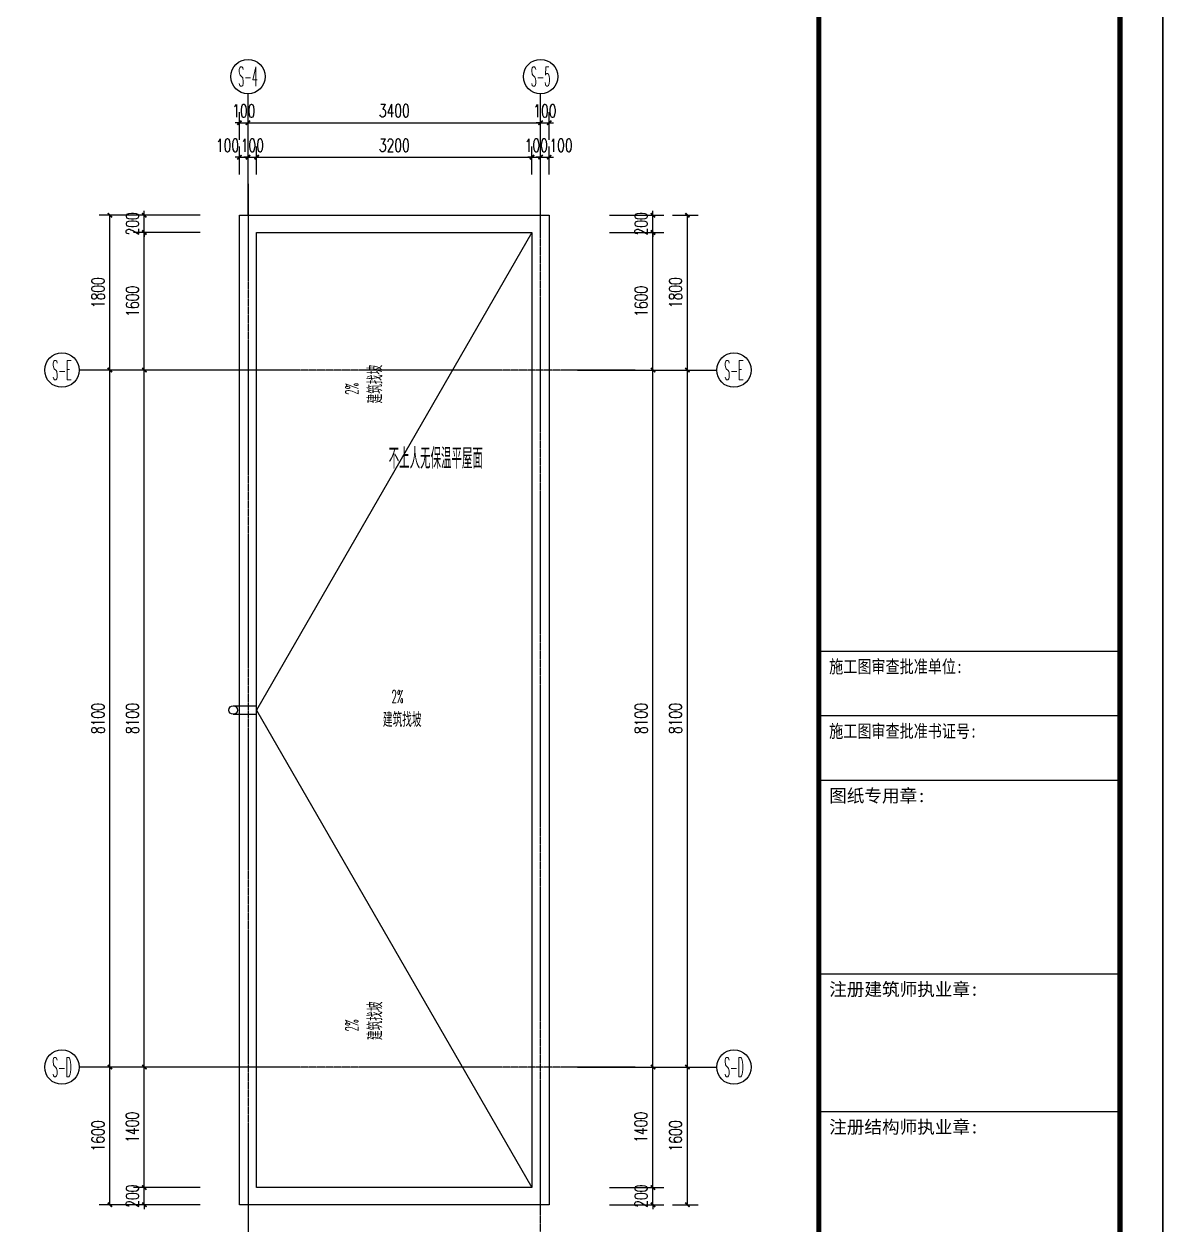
# Model space of a CAD drawing. Extents: x 0 to 2037025, y -2738621 to 0.
# Drawn here: x 987477 to 1000713, y -1510895 to -1496939 of the extents above; entities that cross this region are included whole.
import ezdxf
from ezdxf.enums import TextEntityAlignment as Align

# ---------------------------------------------------------------- set-up
doc = ezdxf.new("R2010")
doc.units = 0
doc.header["$LTSCALE"] = 10
doc.header["$MEASUREMENT"] = 0
doc.linetypes.add('DOTE', pattern=[2.42, 2, -0.2, 0.02, -0.2])
for name, color, linetype in [('AXIS', 3, 'Continuous'), ('AXIS_TEXT', 7, 'Continuous'), ('DOTE', 1, 'DOTE'), ('PUB_DIM', 3, 'Continuous'), ('PUB_TEXT', 7, 'Continuous'), ('PUB_TITLE', 4, 'Continuous'), ('人防-砌筑墙', 4, 'Continuous'), ('图框', 142, 'Continuous'), ('批量导出图层', 1, 'Continuous'), ('排水', 5, 'Continuous')]:
    doc.layers.add(name, color=color, linetype=linetype)
doc.styles.add('_TCH_AXIS', font='COMPLEX', dxfattribs={"bigfont": 'GBCBIG'})
doc.styles.add('_TCH_DIM', font='SIMPLEX.shx', dxfattribs={"width": 0.7, "bigfont": 'GBCBIG.shx'})
doc.styles.add('_TCH_DIM_T3', font='simplex_.ttf', dxfattribs={"width": 0.705882, "bigfont": 'GBCBIG'})
doc.styles.add('COMPLEX', font='COMPLEX')
doc.styles.add('图框字型一', font='')
doc.styles.get('图框字型一').set_extended_font_data('SimSun')
doc.dimstyles.new('_TCH_ARCH&&50', dxfattribs={"dimtxt": 148.75, "dimasz": 50, "dimexe": 125, "dimexo": 150, "dimgap": 63.125, "dimtad": 1, "dimdec": 0, "dimzin": 0, "dimdsep": 46, "dimtxsty": '_TCH_DIM_T3', "dimblk": 'ARCHTICK', "dimcen": 0.09, "dimclrt": 7, "dimazin": 2, "dimtfac": 1, "dimtdec": 0, "dimtix": 1, "dimtmove": 2, "dimatfit": 3, "dimfxl": 0, "dimtolj": 1, "dimtzin": 0, "dimarcsym": 0})

# ---------------------------------------------------------------- blocks, each defined once
blk = doc.blocks.new('图框A1')
at = {"layer": '图框'}
for p, q in [((76100, 31100), (83100, 31100)), ((76100, 29600), (83100, 29600)), ((76100, 28100), (83100, 28100)), ((76100, 23600), (83100, 23600)), ((76100, 20400), (83100, 20400))]:
    blk.add_line(p, q, dxfattribs=at)
blk.add_lwpolyline([(0, 0), (84100, 0), (84100, 59400), (0, 59400)], close=True, dxfattribs=at)
at = {"layer": '图框', "const_width": 120}
blk.add_lwpolyline([(2500, 1000), (83100, 1000), (83100, 58400), (2500, 58400)], close=True, dxfattribs=at)
blk.add_lwpolyline([(76100, 58400), (76100, 1000)], dxfattribs=at)
at = {"layer": '图框', "style": '图框字型一', "width": 0.8}
for s, p in [('施工图审查批准单位:', (76342, 30590)), ('施工图审查批准书证号:', (76342, 29090))]:
    blk.add_text(s, height=300, dxfattribs=at).set_placement(p)
at = {"layer": '图框', "style": '图框字型一'}
for s, p in [('图纸专用章:', (76342, 27590)), ('注册建筑师执业章:', (76342, 23090)), ('注册结构师执业章:', (76342, 19890))]:
    blk.add_text(s, height=300, dxfattribs=at).set_placement(p)
blk = doc.blocks.new('A$C73390D8F')
at = {"layer": '排水'}
for points in [[(-198, 50), (75, 50)], [(-198, -50), (75, -50)]]:
    blk.add_lwpolyline(points, dxfattribs=at)
blk.add_circle((-198, 0), 50, dxfattribs=at)
blk = doc.blocks.new('_AXISO')
blk.add_circle((0, 0), 0.5)
at = {"layer": 'AXIS_TEXT', "style": 'COMPLEX', "width": 1.041667}
blk.add_attdef('A', text='', height=0.56, dxfattribs=at).set_placement((-0.25, -0.28), (0.25, -0.28), align=Align.FIT)
blk = doc.blocks.new('_ArchTick')
at = {"color": 0, "linetype": 'ByBlock', "const_width": 0.4}
blk.add_lwpolyline([(-0.5, -0.5), (0.5, 0.5)], dxfattribs=at)
blk = doc.blocks.new('*D407')
at = {"layer": 'Defpoints', "color": 0, "transparency": 16777216}
for p in [(988875, -1499161), (989675, -1499161), (989675, -1499361)]:
    blk.add_point(p, dxfattribs=at)
at = {"layer": 'PUB_DIM', "color": 0, "lineweight": -2, "transparency": 16777216}
for p, q in [((989525, -1499161), (988750, -1499161)), ((988875, -1499161), (988875, -1499111)), ((988875, -1499361), (988875, -1499161)), ((989525, -1499361), (988750, -1499361)), ((988875, -1499361), (988875, -1499411))]:
    blk.add_line(p, q, dxfattribs=at)
at = {"layer": 'PUB_DIM', "color": 0, "lineweight": -2, "transparency": 16777216, "xscale": 50, "yscale": 50, "zscale": 50}
for p, rotation in [((988875, -1499161), 270), ((988875, -1499361), 90)]:
    blk.add_blockref('_ArchTick', p, dxfattribs=dict(at, rotation=rotation))
at = {"layer": 'PUB_DIM', "color": 7, "transparency": 16777216, "insert": (988737, -1499261), "char_height": 148.8, "attachment_point": 5, "rotation": 90, "style": '_TCH_DIM_T3'}
blk.add_mtext('\\A1;200', dxfattribs=at)
blk = doc.blocks.new('*D408')
at = {"layer": 'Defpoints', "color": 0, "transparency": 16777216}
for p in [(988875, -1499361), (989675, -1499361), (989675, -1500960)]:
    blk.add_point(p, dxfattribs=at)
at = {"layer": 'PUB_DIM', "color": 0, "lineweight": -2, "transparency": 16777216}
for p, q in [((989525, -1499361), (988750, -1499361)), ((988875, -1500960), (988875, -1499361)), ((989525, -1500960), (988750, -1500960))]:
    blk.add_line(p, q, dxfattribs=at)
at = {"layer": 'PUB_DIM', "color": 0, "lineweight": -2, "transparency": 16777216, "xscale": 50, "yscale": 50, "zscale": 50}
for p, rotation in [((988875, -1499361), 90), ((988875, -1500960), 270)]:
    blk.add_blockref('_ArchTick', p, dxfattribs=dict(at, rotation=rotation))
at = {"layer": 'PUB_DIM', "color": 7, "transparency": 16777216, "insert": (988737, -1500161), "char_height": 148.8, "attachment_point": 5, "rotation": 90, "style": '_TCH_DIM_T3'}
blk.add_mtext('\\A1;1600', dxfattribs=at)
blk = doc.blocks.new('*D409')
at = {"layer": 'Defpoints', "color": 0, "transparency": 16777216}
for p in [(988875, -1500960), (989675, -1500960), (989675, -1509060)]:
    blk.add_point(p, dxfattribs=at)
at = {"layer": 'PUB_DIM', "color": 0, "lineweight": -2, "transparency": 16777216}
for p, q in [((989525, -1500960), (988750, -1500960)), ((988875, -1509060), (988875, -1500960)), ((989525, -1509060), (988750, -1509060))]:
    blk.add_line(p, q, dxfattribs=at)
at = {"layer": 'PUB_DIM', "color": 0, "lineweight": -2, "transparency": 16777216, "xscale": 50, "yscale": 50, "zscale": 50}
for p, rotation in [((988875, -1500960), 90), ((988875, -1509060), 270)]:
    blk.add_blockref('_ArchTick', p, dxfattribs=dict(at, rotation=rotation))
at = {"layer": 'PUB_DIM', "color": 7, "transparency": 16777216, "insert": (988737, -1505010), "char_height": 148.8, "attachment_point": 5, "rotation": 90, "style": '_TCH_DIM_T3'}
blk.add_mtext('\\A1;8100', dxfattribs=at)
blk = doc.blocks.new('*D410')
at = {"layer": 'Defpoints', "color": 0, "transparency": 16777216}
for p in [(988875, -1509060), (989675, -1509060), (989675, -1510460)]:
    blk.add_point(p, dxfattribs=at)
at = {"layer": 'PUB_DIM', "color": 0, "lineweight": -2, "transparency": 16777216}
for p, q in [((989525, -1509060), (988750, -1509060)), ((988875, -1510460), (988875, -1509060)), ((989525, -1510460), (988750, -1510460))]:
    blk.add_line(p, q, dxfattribs=at)
at = {"layer": 'PUB_DIM', "color": 0, "lineweight": -2, "transparency": 16777216, "xscale": 50, "yscale": 50, "zscale": 50}
for p, rotation in [((988875, -1509060), 90), ((988875, -1510460), 270)]:
    blk.add_blockref('_ArchTick', p, dxfattribs=dict(at, rotation=rotation))
at = {"layer": 'PUB_DIM', "color": 7, "transparency": 16777216, "insert": (988735, -1509760), "char_height": 148.8, "attachment_point": 5, "rotation": 90, "style": '_TCH_DIM_T3'}
blk.add_mtext('\\A1;1400', dxfattribs=at)
blk = doc.blocks.new('*D411')
at = {"layer": 'Defpoints', "color": 0, "transparency": 16777216}
for p in [(988875, -1510460), (989675, -1510460), (989675, -1510660)]:
    blk.add_point(p, dxfattribs=at)
at = {"layer": 'PUB_DIM', "color": 0, "lineweight": -2, "transparency": 16777216}
for p, q in [((989525, -1510460), (988750, -1510460)), ((988875, -1510460), (988875, -1510410)), ((988875, -1510660), (988875, -1510460)), ((989525, -1510660), (988750, -1510660)), ((988875, -1510660), (988875, -1510710))]:
    blk.add_line(p, q, dxfattribs=at)
at = {"layer": 'PUB_DIM', "color": 0, "lineweight": -2, "transparency": 16777216, "xscale": 50, "yscale": 50, "zscale": 50}
for p, rotation in [((988875, -1510460), 270), ((988875, -1510660), 90)]:
    blk.add_blockref('_ArchTick', p, dxfattribs=dict(at, rotation=rotation))
at = {"layer": 'PUB_DIM', "color": 7, "transparency": 16777216, "insert": (988737, -1510560), "char_height": 148.8, "attachment_point": 5, "rotation": 90, "style": '_TCH_DIM_T3'}
blk.add_mtext('\\A1;200', dxfattribs=at)
blk = doc.blocks.new('*D412')
at = {"layer": 'Defpoints', "color": 0, "transparency": 16777216}
for p in [(990080, -1498486), (989980, -1498836), (990080, -1498836)]:
    blk.add_point(p, dxfattribs=at)
at = {"layer": 'PUB_DIM', "color": 0, "lineweight": -2, "transparency": 16777216}
for p, q in [((989980, -1498486), (989930, -1498486)), ((989980, -1498686), (989980, -1498361)), ((989980, -1498486), (990080, -1498486)), ((990080, -1498686), (990080, -1498361)), ((990080, -1498486), (990130, -1498486))]:
    blk.add_line(p, q, dxfattribs=at)
at = {"layer": 'PUB_DIM', "color": 0, "lineweight": -2, "transparency": 16777216, "xscale": 50, "yscale": 50, "zscale": 50}
blk.add_blockref('_ArchTick', (989980, -1498486), dxfattribs=at)
at = {"layer": 'PUB_DIM', "color": 0, "lineweight": -2, "transparency": 16777216, "xscale": 50, "yscale": 50, "zscale": 50, "rotation": 180}
blk.add_blockref('_ArchTick', (990080, -1498486), dxfattribs=at)
at = {"layer": 'PUB_DIM', "color": 7, "transparency": 16777216, "insert": (989842, -1498349), "char_height": 148.8, "attachment_point": 5, "style": '_TCH_DIM_T3'}
blk.add_mtext('\\A1;100', dxfattribs=at)
blk = doc.blocks.new('*D413')
at = {"layer": 'Defpoints', "color": 0, "transparency": 16777216}
for p in [(990180, -1498486), (990080, -1498836), (990180, -1498836)]:
    blk.add_point(p, dxfattribs=at)
at = {"layer": 'PUB_DIM', "color": 0, "lineweight": -2, "transparency": 16777216}
for p, q in [((990080, -1498486), (990030, -1498486)), ((990080, -1498686), (990080, -1498361)), ((990080, -1498486), (990180, -1498486)), ((990180, -1498686), (990180, -1498361)), ((990180, -1498486), (990230, -1498486))]:
    blk.add_line(p, q, dxfattribs=at)
at = {"layer": 'PUB_DIM', "color": 0, "lineweight": -2, "transparency": 16777216, "xscale": 50, "yscale": 50, "zscale": 50}
blk.add_blockref('_ArchTick', (990080, -1498486), dxfattribs=at)
at = {"layer": 'PUB_DIM', "color": 0, "lineweight": -2, "transparency": 16777216, "xscale": 50, "yscale": 50, "zscale": 50, "rotation": 180}
blk.add_blockref('_ArchTick', (990180, -1498486), dxfattribs=at)
at = {"layer": 'PUB_DIM', "color": 7, "transparency": 16777216, "insert": (990130, -1498348), "char_height": 148.8, "attachment_point": 5, "style": '_TCH_DIM_T3'}
blk.add_mtext('\\A1;100', dxfattribs=at)
blk = doc.blocks.new('*D414')
at = {"layer": 'Defpoints', "color": 0, "transparency": 16777216}
for p in [(993380, -1498486), (990180, -1498836), (993380, -1498836)]:
    blk.add_point(p, dxfattribs=at)
at = {"layer": 'PUB_DIM', "color": 0, "lineweight": -2, "transparency": 16777216}
for p, q in [((990180, -1498686), (990180, -1498361)), ((990180, -1498486), (993380, -1498486)), ((993380, -1498686), (993380, -1498361))]:
    blk.add_line(p, q, dxfattribs=at)
at = {"layer": 'PUB_DIM', "color": 0, "lineweight": -2, "transparency": 16777216, "xscale": 50, "yscale": 50, "zscale": 50, "rotation": 180}
blk.add_blockref('_ArchTick', (990180, -1498486), dxfattribs=at)
at = {"layer": 'PUB_DIM', "color": 0, "lineweight": -2, "transparency": 16777216, "xscale": 50, "yscale": 50, "zscale": 50}
blk.add_blockref('_ArchTick', (993380, -1498486), dxfattribs=at)
at = {"layer": 'PUB_DIM', "color": 7, "transparency": 16777216, "insert": (991780, -1498348), "char_height": 148.8, "attachment_point": 5, "style": '_TCH_DIM_T3'}
blk.add_mtext('\\A1;3200', dxfattribs=at)
blk = doc.blocks.new('*D415')
at = {"layer": 'Defpoints', "color": 0, "transparency": 16777216}
for p in [(993480, -1498486), (993380, -1498836), (993480, -1498836)]:
    blk.add_point(p, dxfattribs=at)
at = {"layer": 'PUB_DIM', "color": 0, "lineweight": -2, "transparency": 16777216}
for p, q in [((993380, -1498486), (993330, -1498486)), ((993380, -1498686), (993380, -1498361)), ((993380, -1498486), (993480, -1498486)), ((993480, -1498686), (993480, -1498361)), ((993480, -1498486), (993530, -1498486))]:
    blk.add_line(p, q, dxfattribs=at)
at = {"layer": 'PUB_DIM', "color": 0, "lineweight": -2, "transparency": 16777216, "xscale": 50, "yscale": 50, "zscale": 50}
blk.add_blockref('_ArchTick', (993380, -1498486), dxfattribs=at)
at = {"layer": 'PUB_DIM', "color": 0, "lineweight": -2, "transparency": 16777216, "xscale": 50, "yscale": 50, "zscale": 50, "rotation": 180}
blk.add_blockref('_ArchTick', (993480, -1498486), dxfattribs=at)
at = {"layer": 'PUB_DIM', "color": 7, "transparency": 16777216, "insert": (993430, -1498348), "char_height": 148.8, "attachment_point": 5, "style": '_TCH_DIM_T3'}
blk.add_mtext('\\A1;100', dxfattribs=at)
blk = doc.blocks.new('*D416')
at = {"layer": 'Defpoints', "color": 0, "transparency": 16777216}
for p in [(993580, -1498486), (993480, -1498836), (993580, -1498836)]:
    blk.add_point(p, dxfattribs=at)
at = {"layer": 'PUB_DIM', "color": 0, "lineweight": -2, "transparency": 16777216}
for p, q in [((993480, -1498486), (993430, -1498486)), ((993480, -1498686), (993480, -1498361)), ((993480, -1498486), (993580, -1498486)), ((993580, -1498686), (993580, -1498361)), ((993580, -1498486), (993630, -1498486))]:
    blk.add_line(p, q, dxfattribs=at)
at = {"layer": 'PUB_DIM', "color": 0, "lineweight": -2, "transparency": 16777216, "xscale": 50, "yscale": 50, "zscale": 50}
blk.add_blockref('_ArchTick', (993480, -1498486), dxfattribs=at)
at = {"layer": 'PUB_DIM', "color": 0, "lineweight": -2, "transparency": 16777216, "xscale": 50, "yscale": 50, "zscale": 50, "rotation": 180}
blk.add_blockref('_ArchTick', (993580, -1498486), dxfattribs=at)
at = {"layer": 'PUB_DIM', "color": 7, "transparency": 16777216, "insert": (993717, -1498349), "char_height": 148.8, "attachment_point": 5, "style": '_TCH_DIM_T3'}
blk.add_mtext('\\A1;100', dxfattribs=at)
blk = doc.blocks.new('*D417')
at = {"layer": 'Defpoints', "color": 0, "transparency": 16777216}
for p in [(994130, -1499161), (994786, -1499161), (994130, -1499361)]:
    blk.add_point(p, dxfattribs=at)
at = {"layer": 'PUB_DIM', "color": 0, "lineweight": -2, "transparency": 16777216}
for p, q in [((994280, -1499161), (994911, -1499161)), ((994786, -1499161), (994786, -1499111)), ((994786, -1499361), (994786, -1499161)), ((994280, -1499361), (994911, -1499361)), ((994786, -1499361), (994786, -1499411))]:
    blk.add_line(p, q, dxfattribs=at)
at = {"layer": 'PUB_DIM', "color": 0, "lineweight": -2, "transparency": 16777216, "xscale": 50, "yscale": 50, "zscale": 50}
for p, rotation in [((994786, -1499161), 270), ((994786, -1499361), 90)]:
    blk.add_blockref('_ArchTick', p, dxfattribs=dict(at, rotation=rotation))
at = {"layer": 'PUB_DIM', "color": 7, "transparency": 16777216, "insert": (994648, -1499261), "char_height": 148.8, "attachment_point": 5, "rotation": 90, "style": '_TCH_DIM_T3'}
blk.add_mtext('\\A1;200', dxfattribs=at)
blk = doc.blocks.new('*D418')
at = {"layer": 'Defpoints', "color": 0, "transparency": 16777216}
for p in [(994130, -1499361), (994786, -1499361), (994130, -1500960)]:
    blk.add_point(p, dxfattribs=at)
at = {"layer": 'PUB_DIM', "color": 0, "lineweight": -2, "transparency": 16777216}
for p, q in [((994280, -1499361), (994911, -1499361)), ((994786, -1500960), (994786, -1499361)), ((994280, -1500960), (994911, -1500960))]:
    blk.add_line(p, q, dxfattribs=at)
at = {"layer": 'PUB_DIM', "color": 0, "lineweight": -2, "transparency": 16777216, "xscale": 50, "yscale": 50, "zscale": 50}
for p, rotation in [((994786, -1499361), 90), ((994786, -1500960), 270)]:
    blk.add_blockref('_ArchTick', p, dxfattribs=dict(at, rotation=rotation))
at = {"layer": 'PUB_DIM', "color": 7, "transparency": 16777216, "insert": (994648, -1500161), "char_height": 148.8, "attachment_point": 5, "rotation": 90, "style": '_TCH_DIM_T3'}
blk.add_mtext('\\A1;1600', dxfattribs=at)
blk = doc.blocks.new('*D419')
at = {"layer": 'Defpoints', "color": 0, "transparency": 16777216}
for p in [(994130, -1500960), (994786, -1500960), (994130, -1509060)]:
    blk.add_point(p, dxfattribs=at)
at = {"layer": 'PUB_DIM', "color": 0, "lineweight": -2, "transparency": 16777216}
for p, q in [((994280, -1500960), (994911, -1500960)), ((994786, -1509060), (994786, -1500960)), ((994280, -1509060), (994911, -1509060))]:
    blk.add_line(p, q, dxfattribs=at)
at = {"layer": 'PUB_DIM', "color": 0, "lineweight": -2, "transparency": 16777216, "xscale": 50, "yscale": 50, "zscale": 50}
for p, rotation in [((994786, -1500960), 90), ((994786, -1509060), 270)]:
    blk.add_blockref('_ArchTick', p, dxfattribs=dict(at, rotation=rotation))
at = {"layer": 'PUB_DIM', "color": 7, "transparency": 16777216, "insert": (994648, -1505010), "char_height": 148.8, "attachment_point": 5, "rotation": 90, "style": '_TCH_DIM_T3'}
blk.add_mtext('\\A1;8100', dxfattribs=at)
blk = doc.blocks.new('*D420')
at = {"layer": 'Defpoints', "color": 0, "transparency": 16777216}
for p in [(994130, -1509060), (994786, -1509060), (994130, -1510460)]:
    blk.add_point(p, dxfattribs=at)
at = {"layer": 'PUB_DIM', "color": 0, "lineweight": -2, "transparency": 16777216}
for p, q in [((994280, -1509060), (994911, -1509060)), ((994786, -1510460), (994786, -1509060)), ((994280, -1510460), (994911, -1510460))]:
    blk.add_line(p, q, dxfattribs=at)
at = {"layer": 'PUB_DIM', "color": 0, "lineweight": -2, "transparency": 16777216, "xscale": 50, "yscale": 50, "zscale": 50}
for p, rotation in [((994786, -1509060), 90), ((994786, -1510460), 270)]:
    blk.add_blockref('_ArchTick', p, dxfattribs=dict(at, rotation=rotation))
at = {"layer": 'PUB_DIM', "color": 7, "transparency": 16777216, "insert": (994646, -1509760), "char_height": 148.8, "attachment_point": 5, "rotation": 90, "style": '_TCH_DIM_T3'}
blk.add_mtext('\\A1;1400', dxfattribs=at)
blk = doc.blocks.new('*D421')
at = {"layer": 'Defpoints', "color": 0, "transparency": 16777216}
for p in [(994130, -1510460), (994786, -1510460), (994130, -1510660)]:
    blk.add_point(p, dxfattribs=at)
at = {"layer": 'PUB_DIM', "color": 0, "lineweight": -2, "transparency": 16777216}
for p, q in [((994280, -1510460), (994911, -1510460)), ((994786, -1510460), (994786, -1510410)), ((994786, -1510660), (994786, -1510460)), ((994280, -1510660), (994911, -1510660)), ((994786, -1510660), (994786, -1510710))]:
    blk.add_line(p, q, dxfattribs=at)
at = {"layer": 'PUB_DIM', "color": 0, "lineweight": -2, "transparency": 16777216, "xscale": 50, "yscale": 50, "zscale": 50}
for p, rotation in [((994786, -1510460), 270), ((994786, -1510660), 90)]:
    blk.add_blockref('_ArchTick', p, dxfattribs=dict(at, rotation=rotation))
at = {"layer": 'PUB_DIM', "color": 7, "transparency": 16777216, "insert": (994648, -1510560), "char_height": 148.8, "attachment_point": 5, "rotation": 90, "style": '_TCH_DIM_T3'}
blk.add_mtext('\\A1;200', dxfattribs=at)
blk = doc.blocks.new('*D422')
at = {"layer": 'Defpoints', "color": 0, "transparency": 16777216}
for p in [(988475, -1499161), (989275, -1499161), (989275, -1500960)]:
    blk.add_point(p, dxfattribs=at)
at = {"layer": 'PUB_DIM', "color": 0, "lineweight": -2, "transparency": 16777216}
for p, q in [((989125, -1499161), (988350, -1499161)), ((988475, -1500960), (988475, -1499161)), ((989125, -1500960), (988350, -1500960))]:
    blk.add_line(p, q, dxfattribs=at)
at = {"layer": 'PUB_DIM', "color": 0, "lineweight": -2, "transparency": 16777216, "xscale": 50, "yscale": 50, "zscale": 50}
for p, rotation in [((988475, -1499161), 90), ((988475, -1500960), 270)]:
    blk.add_blockref('_ArchTick', p, dxfattribs=dict(at, rotation=rotation))
at = {"layer": 'PUB_DIM', "color": 7, "transparency": 16777216, "insert": (988337, -1500061), "char_height": 148.8, "attachment_point": 5, "rotation": 90, "style": '_TCH_DIM_T3'}
blk.add_mtext('\\A1;1800', dxfattribs=at)
blk = doc.blocks.new('*D423')
at = {"layer": 'Defpoints', "color": 0, "transparency": 16777216}
for p in [(988475, -1500960), (989275, -1500960), (989275, -1509060)]:
    blk.add_point(p, dxfattribs=at)
at = {"layer": 'PUB_DIM', "color": 0, "lineweight": -2, "transparency": 16777216}
for p, q in [((989125, -1500960), (988350, -1500960)), ((988475, -1509060), (988475, -1500960)), ((989125, -1509060), (988350, -1509060))]:
    blk.add_line(p, q, dxfattribs=at)
at = {"layer": 'PUB_DIM', "color": 0, "lineweight": -2, "transparency": 16777216, "xscale": 50, "yscale": 50, "zscale": 50}
for p, rotation in [((988475, -1500960), 90), ((988475, -1509060), 270)]:
    blk.add_blockref('_ArchTick', p, dxfattribs=dict(at, rotation=rotation))
at = {"layer": 'PUB_DIM', "color": 7, "transparency": 16777216, "insert": (988337, -1505010), "char_height": 148.8, "attachment_point": 5, "rotation": 90, "style": '_TCH_DIM_T3'}
blk.add_mtext('\\A1;8100', dxfattribs=at)
blk = doc.blocks.new('*D424')
at = {"layer": 'Defpoints', "color": 0, "transparency": 16777216}
for p in [(988475, -1509060), (989275, -1509060), (989275, -1510660)]:
    blk.add_point(p, dxfattribs=at)
at = {"layer": 'PUB_DIM', "color": 0, "lineweight": -2, "transparency": 16777216}
for p, q in [((989125, -1509060), (988350, -1509060)), ((988475, -1510660), (988475, -1509060)), ((989125, -1510660), (988350, -1510660))]:
    blk.add_line(p, q, dxfattribs=at)
at = {"layer": 'PUB_DIM', "color": 0, "lineweight": -2, "transparency": 16777216, "xscale": 50, "yscale": 50, "zscale": 50}
for p, rotation in [((988475, -1509060), 90), ((988475, -1510660), 270)]:
    blk.add_blockref('_ArchTick', p, dxfattribs=dict(at, rotation=rotation))
at = {"layer": 'PUB_DIM', "color": 7, "transparency": 16777216, "insert": (988337, -1509860), "char_height": 148.8, "attachment_point": 5, "rotation": 90, "style": '_TCH_DIM_T3'}
blk.add_mtext('\\A1;1600', dxfattribs=at)
blk = doc.blocks.new('*D428')
at = {"layer": 'Defpoints', "color": 0, "transparency": 16777216}
for p in [(994861, -1499161), (995186, -1499161), (994861, -1500960)]:
    blk.add_point(p, dxfattribs=at)
at = {"layer": 'PUB_DIM', "color": 0, "lineweight": -2, "transparency": 16777216}
for p, q in [((995011, -1499161), (995311, -1499161)), ((995186, -1500960), (995186, -1499161)), ((995011, -1500960), (995311, -1500960))]:
    blk.add_line(p, q, dxfattribs=at)
at = {"layer": 'PUB_DIM', "color": 0, "lineweight": -2, "transparency": 16777216, "xscale": 50, "yscale": 50, "zscale": 50}
for p, rotation in [((995186, -1499161), 90), ((995186, -1500960), 270)]:
    blk.add_blockref('_ArchTick', p, dxfattribs=dict(at, rotation=rotation))
at = {"layer": 'PUB_DIM', "color": 7, "transparency": 16777216, "insert": (995048, -1500061), "char_height": 148.8, "attachment_point": 5, "rotation": 90, "style": '_TCH_DIM_T3'}
blk.add_mtext('\\A1;1800', dxfattribs=at)
blk = doc.blocks.new('*D429')
at = {"layer": 'Defpoints', "color": 0, "transparency": 16777216}
for p in [(994861, -1500960), (995186, -1500960), (994861, -1509060)]:
    blk.add_point(p, dxfattribs=at)
at = {"layer": 'PUB_DIM', "color": 0, "lineweight": -2, "transparency": 16777216}
for p, q in [((995011, -1500960), (995311, -1500960)), ((995186, -1509060), (995186, -1500960)), ((995011, -1509060), (995311, -1509060))]:
    blk.add_line(p, q, dxfattribs=at)
at = {"layer": 'PUB_DIM', "color": 0, "lineweight": -2, "transparency": 16777216, "xscale": 50, "yscale": 50, "zscale": 50}
for p, rotation in [((995186, -1500960), 90), ((995186, -1509060), 270)]:
    blk.add_blockref('_ArchTick', p, dxfattribs=dict(at, rotation=rotation))
at = {"layer": 'PUB_DIM', "color": 7, "transparency": 16777216, "insert": (995048, -1505010), "char_height": 148.8, "attachment_point": 5, "rotation": 90, "style": '_TCH_DIM_T3'}
blk.add_mtext('\\A1;8100', dxfattribs=at)
blk = doc.blocks.new('*D430')
at = {"layer": 'Defpoints', "color": 0, "transparency": 16777216}
for p in [(994861, -1509060), (995186, -1509060), (994861, -1510660)]:
    blk.add_point(p, dxfattribs=at)
at = {"layer": 'PUB_DIM', "color": 0, "lineweight": -2, "transparency": 16777216}
for p, q in [((995011, -1509060), (995311, -1509060)), ((995186, -1510660), (995186, -1509060)), ((995011, -1510660), (995311, -1510660))]:
    blk.add_line(p, q, dxfattribs=at)
at = {"layer": 'PUB_DIM', "color": 0, "lineweight": -2, "transparency": 16777216, "xscale": 50, "yscale": 50, "zscale": 50}
for p, rotation in [((995186, -1509060), 90), ((995186, -1510660), 270)]:
    blk.add_blockref('_ArchTick', p, dxfattribs=dict(at, rotation=rotation))
at = {"layer": 'PUB_DIM', "color": 7, "transparency": 16777216, "insert": (995048, -1509860), "char_height": 148.8, "attachment_point": 5, "rotation": 90, "style": '_TCH_DIM_T3'}
blk.add_mtext('\\A1;1600', dxfattribs=at)
blk = doc.blocks.new('*D431')
at = {"layer": 'Defpoints', "color": 0, "transparency": 16777216}
for p in [(990080, -1498086), (989980, -1498436), (990080, -1498436)]:
    blk.add_point(p, dxfattribs=at)
at = {"layer": 'PUB_DIM', "color": 0, "lineweight": -2, "transparency": 16777216}
for p, q in [((989980, -1498286), (989980, -1497961)), ((990080, -1498286), (990080, -1497961)), ((989980, -1498086), (989930, -1498086)), ((989980, -1498086), (990080, -1498086)), ((990080, -1498086), (990130, -1498086))]:
    blk.add_line(p, q, dxfattribs=at)
at = {"layer": 'PUB_DIM', "color": 0, "lineweight": -2, "transparency": 16777216, "xscale": 50, "yscale": 50, "zscale": 50}
blk.add_blockref('_ArchTick', (989980, -1498086), dxfattribs=at)
at = {"layer": 'PUB_DIM', "color": 0, "lineweight": -2, "transparency": 16777216, "xscale": 50, "yscale": 50, "zscale": 50, "rotation": 180}
blk.add_blockref('_ArchTick', (990080, -1498086), dxfattribs=at)
at = {"layer": 'PUB_DIM', "color": 7, "transparency": 16777216, "insert": (990030, -1497948), "char_height": 148.8, "attachment_point": 5, "style": '_TCH_DIM_T3'}
blk.add_mtext('\\A1;100', dxfattribs=at)
blk = doc.blocks.new('*D432')
at = {"layer": 'Defpoints', "color": 0, "transparency": 16777216}
for p in [(993480, -1498086), (990080, -1498436), (993480, -1498436)]:
    blk.add_point(p, dxfattribs=at)
at = {"layer": 'PUB_DIM', "color": 0, "lineweight": -2, "transparency": 16777216}
for p, q in [((990080, -1498286), (990080, -1497961)), ((993480, -1498286), (993480, -1497961)), ((990080, -1498086), (993480, -1498086))]:
    blk.add_line(p, q, dxfattribs=at)
at = {"layer": 'PUB_DIM', "color": 0, "lineweight": -2, "transparency": 16777216, "xscale": 50, "yscale": 50, "zscale": 50, "rotation": 180}
blk.add_blockref('_ArchTick', (990080, -1498086), dxfattribs=at)
at = {"layer": 'PUB_DIM', "color": 0, "lineweight": -2, "transparency": 16777216, "xscale": 50, "yscale": 50, "zscale": 50}
blk.add_blockref('_ArchTick', (993480, -1498086), dxfattribs=at)
at = {"layer": 'PUB_DIM', "color": 7, "transparency": 16777216, "insert": (991780, -1497946), "char_height": 148.8, "attachment_point": 5, "style": '_TCH_DIM_T3'}
blk.add_mtext('\\A1;3400', dxfattribs=at)
blk = doc.blocks.new('*D433')
at = {"layer": 'Defpoints', "color": 0, "transparency": 16777216}
for p in [(993580, -1498086), (993480, -1498436), (993580, -1498436)]:
    blk.add_point(p, dxfattribs=at)
at = {"layer": 'PUB_DIM', "color": 0, "lineweight": -2, "transparency": 16777216}
for p, q in [((993480, -1498286), (993480, -1497961)), ((993580, -1498286), (993580, -1497961)), ((993480, -1498086), (993430, -1498086)), ((993480, -1498086), (993580, -1498086)), ((993580, -1498086), (993630, -1498086))]:
    blk.add_line(p, q, dxfattribs=at)
at = {"layer": 'PUB_DIM', "color": 0, "lineweight": -2, "transparency": 16777216, "xscale": 50, "yscale": 50, "zscale": 50}
blk.add_blockref('_ArchTick', (993480, -1498086), dxfattribs=at)
at = {"layer": 'PUB_DIM', "color": 0, "lineweight": -2, "transparency": 16777216, "xscale": 50, "yscale": 50, "zscale": 50, "rotation": 180}
blk.add_blockref('_ArchTick', (993580, -1498086), dxfattribs=at)
at = {"layer": 'PUB_DIM', "color": 7, "transparency": 16777216, "insert": (993530, -1497948), "char_height": 148.8, "attachment_point": 5, "style": '_TCH_DIM_T3'}
blk.add_mtext('\\A1;100', dxfattribs=at)

msp = doc.modelspace()

# ---------------------------------------------------------------- linework, layer by layer
at = {"layer": 'AXIS'}
for p, q in [((990079.9, -1499154.9), (990079.9, -1497749.5)), ((993479.9, -1499154.9), (993479.9, -1497749.5)), ((989675.4, -1500960.4), (988117.4, -1500960.4)), ((993909.8, -1500960.4), (995526.9, -1500960.4)), ((989675.4, -1509060.4), (988117.4, -1509060.4)), ((993909.8, -1509060.4), (995526.9, -1509060.4))]:
    msp.add_line(p, q, dxfattribs=at)
at = {"layer": 'DOTE'}
for p, q in [((990079.9, -1498795.6), (990079.9, -1511746.9)), ((993479.9, -1511746.9), (993479.9, -1498795.6)), ((994580.3, -1500960.4), (988779.9, -1500960.4)), ((994580.3, -1509060.4), (988779.9, -1509060.4))]:
    msp.add_line(p, q, dxfattribs=at)
at = {"layer": 'PUB_TITLE'}
msp.add_lwpolyline([(958662.7, -1519775.8), (1000712.7, -1519775.8), (1000712.7, -1490075.8), (958662.7, -1490075.8)], close=True, dxfattribs=at)
at = {"layer": 'PUB_TITLE', "const_width": 50}
msp.add_lwpolyline([(959912.7, -1519275.8), (1000212.7, -1519275.8), (1000212.7, -1490575.8), (959912.7, -1490575.8)], close=True, dxfattribs=at)
at = {"layer": '人防-砌筑墙'}
for points in [[(989979.9, -1499160.7), (993579.9, -1499160.7), (993579.9, -1510660.4), (989979.9, -1510660.4)], [(990179.9, -1499360.7), (993379.9, -1499360.7), (993379.9, -1510460.4), (990179.9, -1510460.4)]]:
    msp.add_lwpolyline(points, close=True, dxfattribs=at)
at = {"layer": '批量导出图层'}
msp.add_lwpolyline([(958662.7, -1490075.8), (1000712.7, -1490075.8), (1000712.7, -1519775.8), (958662.7, -1519775.8)], close=True, dxfattribs=at)
at = {"layer": '排水'}
msp.add_lwpolyline([(993379.9, -1499360.7), (990179.9, -1504910.6), (993379.9, -1510460.4)], dxfattribs=at)
for points in [[(991414.4, -1500709.3, 0, 0, 0), (991414.4, -1501502.3, 40, 0, 0), (991414.4, -1501652.3, 0, 0, 0)], [(992285.7, -1504880, 0, 0, 0), (991492.7, -1504880, 40, 0, 0), (991342.7, -1504880, 0, 0, 0)], [(991414.4, -1509050.7, 0, 0, 0), (991414.4, -1508257.6, 40, 0, 0), (991414.4, -1508107.6, 0, 0, 0)]]:
    msp.add_lwpolyline(points, format="xyseb", dxfattribs=at)

# ---------------------------------------------------------------- block references
at = {"xscale": 0.5, "yscale": 0.5, "zscale": 0.5}
msp.add_blockref('图框A1', (958662.7, -1519775.8), dxfattribs=at)
at = {"layer": 'AXIS'}
ref = msp.add_blockref('_AXISO', (990079.9, -1497549.5), dxfattribs=dict(at, xscale=400, yscale=400, zscale=400))
ref.add_attrib('A', 'S-4', dxfattribs={"layer": 'AXIS_TEXT', "height": 226.27, "style": '_TCH_AXIS', "width": 0.33871}).set_placement((989966.7, -1497662.7), (990193, -1497662.7), align=Align.FIT)
ref = msp.add_blockref('_AXISO', (993479.9, -1497549.5), dxfattribs=dict(at, xscale=400, yscale=400, zscale=400))
ref.add_attrib('A', 'S-5', dxfattribs={"layer": 'AXIS_TEXT', "height": 226.27, "style": '_TCH_AXIS', "width": 0.35}).set_placement((993366.7, -1497662.7), (993593, -1497662.7), align=Align.FIT)
ref = msp.add_blockref('_AXISO', (987917.4, -1500960.4), dxfattribs=dict(at, xscale=400, yscale=400, zscale=400))
ref.add_attrib('A', 'S-E', dxfattribs={"layer": 'AXIS_TEXT', "height": 226.27, "style": '_TCH_AXIS', "width": 0.33871}).set_placement((987804.2, -1501073.6), (988030.5, -1501073.6), align=Align.FIT)
ref = msp.add_blockref('_AXISO', (995726.9, -1500960.4), dxfattribs=dict(at, xscale=400, yscale=400, zscale=400))
ref.add_attrib('A', 'S-E', dxfattribs={"layer": 'AXIS_TEXT', "height": 226.27, "style": '_TCH_AXIS', "width": 0.33871}).set_placement((995613.8, -1501073.6), (995840, -1501073.6), align=Align.FIT)
ref = msp.add_blockref('_AXISO', (987917.4, -1509060.4), dxfattribs=dict(at, xscale=400, yscale=400, zscale=400))
ref.add_attrib('A', 'S-D', dxfattribs={"layer": 'AXIS_TEXT', "height": 226.27, "style": '_TCH_AXIS', "width": 0.333333}).set_placement((987804.2, -1509173.6), (988030.5, -1509173.6), align=Align.FIT)
ref = msp.add_blockref('_AXISO', (995726.9, -1509060.4), dxfattribs=dict(at, xscale=400, yscale=400, zscale=400))
ref.add_attrib('A', 'S-D', dxfattribs={"layer": 'AXIS_TEXT', "height": 226.27, "style": '_TCH_AXIS', "width": 0.333333}).set_placement((995613.8, -1509173.6), (995840, -1509173.6), align=Align.FIT)
at = {"layer": '人防-砌筑墙'}
msp.add_blockref('A$C73390D8F', (990104.9, -1504910.6), dxfattribs=at)

# ---------------------------------------------------------------- texts
at = {"layer": 'PUB_TEXT', "style": '_TCH_DIM'}
for s, height, rotation, width, p in [('2%%%', 148.75, 90, 0.494118, (991361.9, -1501247.3)), ('建筑找坡', 168.79, 90, 0.7, (991641.9, -1501347.6)), ('2%%%', 148.75, 0, 0.494118, (991747.7, -1504827.5)), ('建筑找坡', 168.79, 0, 0.7, (991647.4, -1505107.5)), ('2%%%', 148.75, 90, 0.494118, (991361.9, -1508645.6)), ('建筑找坡', 168.79, 90, 0.7, (991641.9, -1508745.9))]:
    msp.add_text(s, height=height, rotation=rotation, dxfattribs=dict(at, width=width)).set_placement(p)
at = {"layer": 'PUB_TEXT', "style": '_TCH_DIM', "width": 0.7}
msp.add_text('不上人无保温平屋面', height=241.13, dxfattribs=at).set_placement((991715.5, -1502107.5))

# ---------------------------------------------------------------- dimensions: what is measured, and where the dimension line sits
at = {"layer": 'PUB_DIM'}
for p1, p2, distance, picture, middle in [((989979.9, -1498435.7), (990079.9, -1498435.7), 349.4, '*D431', (990029.9, -1497948.2)), ((990079.9, -1498435.7), (993479.9, -1498435.7), 349.4, '*D432', (991779.9, -1497946.5)), ((993479.9, -1498435.7), (993579.9, -1498435.7), 349.4, '*D433', (993529.9, -1497948.2)), ((990079.9, -1498835.7), (990179.9, -1498835.7), 349.4, '*D413', (990129.9, -1498348.2)), ((990179.9, -1498835.7), (993379.9, -1498835.7), 349.4, '*D414', (991779.9, -1498348.2)), ((993379.9, -1498835.7), (993479.9, -1498835.7), 349.4, '*D415', (993429.9, -1498348.2)), ((989275.4, -1500960.4), (989275.4, -1499160.7), 800, '*D422', (988337.2, -1500060.6)), ((989675.4, -1499360.7), (989675.4, -1499160.7), 800, '*D407', (988737.2, -1499260.7)), ((994129.9, -1499360.7), (994129.9, -1499160.7), -656.3, '*D417', (994648, -1499260.7)), ((994861.2, -1500960.4), (994861.2, -1499160.7), -325, '*D428', (995048, -1500060.6)), ((989675.4, -1500960.4), (989675.4, -1499360.7), 800, '*D408', (988737.2, -1500160.6)), ((994129.9, -1500960.4), (994129.9, -1499360.7), -656.3, '*D418', (994648, -1500160.6)), ((989275.4, -1509060.4), (989275.4, -1500960.4), 800, '*D423', (988337.2, -1505010.4)), ((989675.4, -1509060.4), (989675.4, -1500960.4), 800, '*D409', (988737.2, -1505010.4)), ((994129.9, -1509060.4), (994129.9, -1500960.4), -656.3, '*D419', (994648, -1505010.4)), ((994861.2, -1509060.4), (994861.2, -1500960.4), -325, '*D429', (995048, -1505010.4)), ((989275.4, -1510660.4), (989275.4, -1509060.4), 800, '*D424', (988337.2, -1509860.4)), ((989675.4, -1510460.4), (989675.4, -1509060.4), 800, '*D410', (988735.5, -1509760.4)), ((994129.9, -1510460.4), (994129.9, -1509060.4), -656.3, '*D420', (994646.3, -1509760.4)), ((994861.2, -1510660.4), (994861.2, -1509060.4), -325, '*D430', (995048, -1509860.4)), ((989675.4, -1510660.4), (989675.4, -1510460.4), 800, '*D411', (988737.2, -1510560.4)), ((994129.9, -1510660.4), (994129.9, -1510460.4), -656.3, '*D421', (994648, -1510560.4))]:
    dim = msp.add_aligned_dim(p1=p1, p2=p2, distance=distance, dimstyle='_TCH_ARCH&&50', dxfattribs=at)
    dim.commit()
    dim.dimension.update_dxf_attribs({"geometry": picture, "text_midpoint": middle})
for base, p1, p2, picture, middle in [((990079.9, -1498486.4), (989979.9, -1498835.7), (990079.9, -1498835.7), '*D412', (989842.4, -1498348.9)), ((993579.9, -1498486.4), (993479.9, -1498835.7), (993579.9, -1498835.7), '*D416', (993717.4, -1498348.9))]:
    dim = msp.add_linear_dim(base=base, p1=p1, p2=p2, angle=0, dimstyle='_TCH_ARCH&&50', dxfattribs=at)
    dim.commit()
    dim.dimension.update_dxf_attribs({"geometry": picture, "text_midpoint": middle, "dimtype": 129})

doc.saveas('drawing.dxf')
